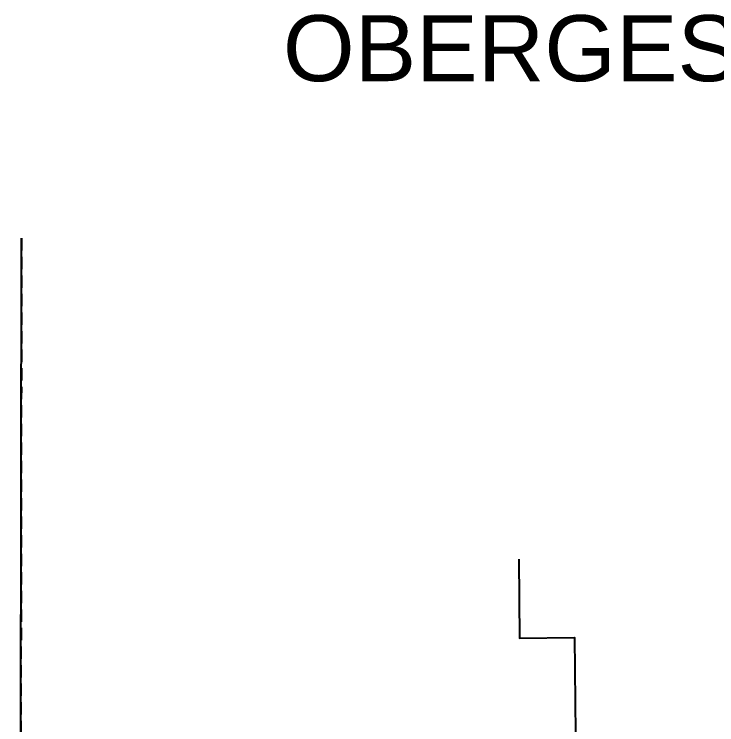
# Model space of a CAD drawing. Header units: millimetres. Extents: x 2724 to 2789, y 1496 to 1607.
# Drawn here: x 2729.02 to 2750.3, y 1585.87 to 1607.41 of the extents above; entities that cross this region are included whole.
import ezdxf

# ---------------------------------------------------------------- set-up
doc = ezdxf.new("R2010")
doc.units = ezdxf.units.MM
doc.linetypes.add('HIDDEN2', pattern=[0.1875, 0.125, -0.0625])
for name, color, linetype in [('01-BFL-G00-L02-M0', 10, 'Continuous'), ('02-DIM-G00-L02-M0', 8, 'Continuous'), ('02-TWB-G00-L02-M0', 5, 'Continuous')]:
    doc.layers.add(name, color=color, linetype=linetype)
doc.styles.get("Standard").update_dxf_attribs({"font": 'arial.ttf'})

msp = doc.modelspace()

# ---------------------------------------------------------------- linework, layer by layer
at = {"layer": '01-BFL-G00-L02-M0', "linetype": 'HIDDEN2', "ltscale": 3}
msp.add_lwpolyline([(2729.2411, 1600.6166), (2729.2016, 1570.3349), (2729.2015, 1570.2049), (2729.1092, 1552.124), (2729.0197, 1519.4286)], dxfattribs=at)
at = {"layer": '02-TWB-G00-L02-M0'}
msp.add_lwpolyline([(2744.3056, 1590.8852), (2744.3268, 1588.4965), (2745.9943, 1588.5162), (2746.0187, 1585.6055), (2744.3607, 1585.5887), (2744.4026, 1581.0517), (2746.0605, 1581.0684), (2746.0261, 1574.3233), (2744.1834, 1574.3133), (2744.1966, 1570.3198), (2729.2015, 1570.2049), (2729.2411, 1600.6166)], dxfattribs=at)

# ---------------------------------------------------------------- texts
at = {"layer": '02-DIM-G00-L02-M0', "insert": (2737.1596, 1607.3773), "char_height": 2, "width": 38.6299, "attachment_point": 1}
msp.add_mtext('{\\fArial|b0|i0|c0|p34;OBERGESCHOSS 02}', dxfattribs=at)

doc.saveas('drawing.dxf')
